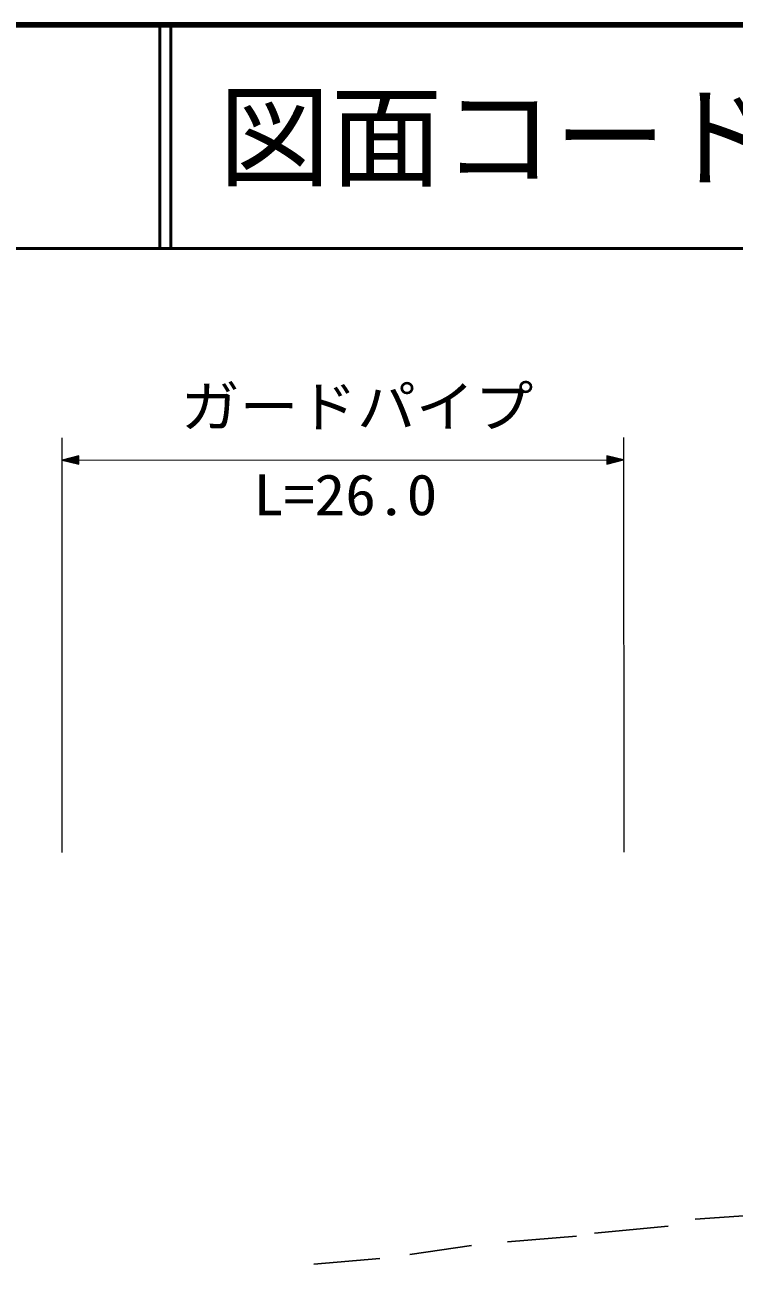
# Model space of a CAD drawing. Units: millimetres, scale not verified. Extents: x 40000 to 680000, y 20000 to 380000.
# Drawn here: x 111722 to 143424, y 324609 to 380000 of the extents above; entities that cross this region are included whole.
import ezdxf
from ezdxf.enums import TextEntityAlignment as Align

# ---------------------------------------------------------------- set-up
doc = ezdxf.new("R2010")
doc.units = ezdxf.units.MM
doc.header["$LTSCALE"] = 1000
for name, color, linetype, lineweight in [('M-BGD', 7, 'Continuous', 25), ('M-STR-HTXT', 7, 'Continuous', 13), ('M-TTL', 2, 'Continuous', 140), ('M-TTL-LINE', 7, 'Continuous', 50)]:
    doc.layers.add(name, color=color, linetype=linetype, lineweight=lineweight)
doc.layers.add('M-TTL-TXT', color=7, linetype='Continuous')
doc.styles.add('ＭＳ ゴシック', font='')
doc.styles.get('ＭＳ ゴシック').set_extended_font_data('MS Gothic')

msp = doc.modelspace()

# ---------------------------------------------------------------- linework, layer by layer
at = {"layer": 'M-BGD'}
for p, q in [((141686, 326616), (144495, 326820)), ((137183, 325998), (140466, 326302)), ((133295, 325603), (136374, 325855)), ((128930, 325042), (131687, 325449)), ((124640, 324609), (127587, 324869))]:
    msp.add_line(p, q, dxfattribs=at)
at = {"layer": 'M-STR-HTXT'}
for p, q in [((113395, 343016), (113389, 361546)), ((138481, 361554), (138486, 343023)), ((114140, 360734), (113390, 360546)), ((113467, 360546), (114121, 360706)), ((113543, 360546), (114093, 360678)), ((113618, 360546), (114065, 360650)), ((113695, 360546), (114037, 360622)), ((114037, 360622), (114037, 360472)), ((114065, 360650), (114065, 360443)), ((114093, 360678), (114093, 360415)), ((114121, 360706), (114121, 360387)), ((114140, 360359), (114140, 360734)), ((138481, 360554), (137731, 360741)), ((137731, 360741), (137731, 360366)), ((137750, 360394), (137750, 360713)), ((137750, 360713), (138402, 360554)), ((137778, 360422), (137778, 360685)), ((137778, 360685), (138327, 360554)), ((137806, 360450), (137806, 360657)), ((137806, 360657), (138252, 360554)), ((137834, 360478), (137834, 360628)), ((137834, 360628), (138175, 360554)), ((137862, 360507), (137862, 360600)), ((137862, 360600), (138100, 360554)), ((113390, 360546), (138481, 360554)), ((113390, 360546), (114140, 360359)), ((114121, 360387), (113468, 360546)), ((114093, 360415), (113543, 360546)), ((114065, 360443), (113618, 360546)), ((114037, 360472), (113695, 360546)), ((113770, 360547), (114008, 360593)), ((114008, 360500), (113770, 360547)), ((113847, 360547), (113980, 360565)), ((113980, 360547), (113847, 360547)), ((113980, 360528), (113847, 360547)), ((113980, 360565), (113980, 360528)), ((114008, 360593), (114008, 360500)), ((137731, 360366), (138481, 360554)), ((138404, 360554), (137750, 360394)), ((138327, 360554), (137778, 360422)), ((138252, 360554), (137806, 360450)), ((138175, 360554), (137834, 360478)), ((138100, 360554), (137862, 360507)), ((137890, 360535), (137890, 360572)), ((137890, 360572), (138023, 360554)), ((137890, 360553), (138023, 360554)), ((138023, 360554), (137890, 360535))]:
    msp.add_line(p, q, dxfattribs=at)
at = {"layer": 'M-TTL'}
msp.add_line((680000, 380000), (40000, 380000), dxfattribs=at)
at = {"layer": 'M-TTL-LINE'}
for p, q in [((117750, 380000), (117750, 370000)), ((118250, 380000), (118250, 370000)), ((40000, 370000), (680000, 370000))]:
    msp.add_line(p, q, dxfattribs=at)

# ---------------------------------------------------------------- texts
at = {"layer": 'M-STR-HTXT', "style": 'ＭＳ ゴシック'}
for s, width, p in [('ガードパイプ', 1.05, (118696, 361471)), ('L=26.0', 1.1, (121928, 357533))]:
    msp.add_text(s, height=1833, dxfattribs=dict(at, width=width)).set_placement(p, align=Align.BOTTOM_LEFT)
at = {"layer": 'M-TTL-TXT', "style": 'ＭＳ ゴシック'}
msp.add_text('図面コード', height=3666, dxfattribs=at).set_placement((120380, 375000), align=Align.MIDDLE_LEFT)

doc.saveas('drawing.dxf')
